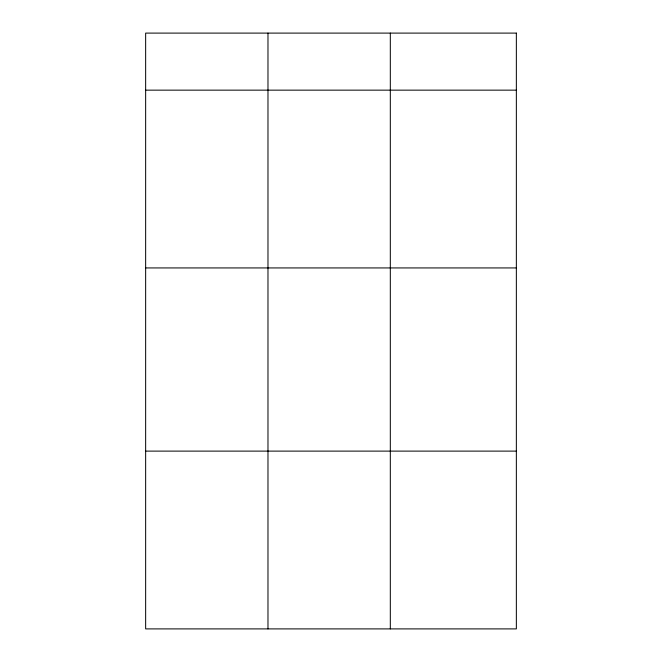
<?xml version="1.0" encoding="UTF-8"?>
<svg xmlns="http://www.w3.org/2000/svg" width="662" height="662" viewBox="0 0 662 662"><rect width="100%" height="100%" fill="white"/><g stroke="black" fill="none" stroke-linecap="round" stroke-linejoin="round"><path stroke-width="0.99" d="M145.648 90.148L516.352 90.148M145.648 267.936L516.352 267.936M145.648 451.112L516.352 451.112M390.315 33.1L390.315 628.9M267.978 33.1L267.978 628.9M516.352 33.1L145.648 33.1L145.648 628.9L516.352 628.9L516.352 33.1"/></g></svg>
